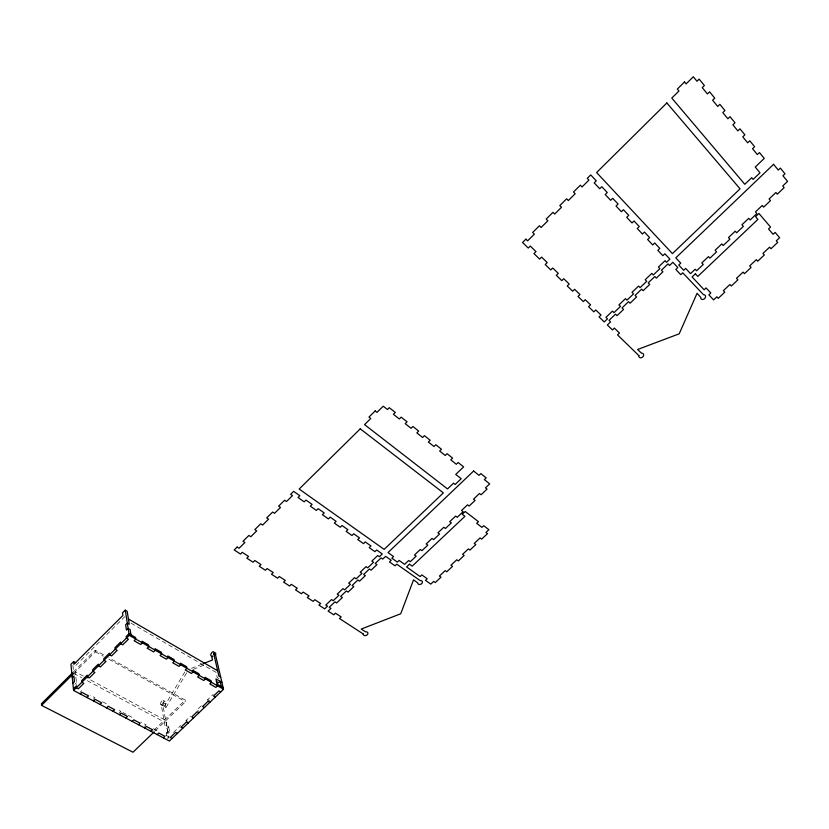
<?xml version="1.0" encoding="UTF-8"?>
<svg xmlns="http://www.w3.org/2000/svg" width="829" height="829" viewBox="0 0 829 829"><rect width="100%" height="100%" fill="white"/><g stroke="black" fill="none" stroke-linecap="round" stroke-linejoin="round"><path stroke-width="0.62" stroke-dasharray="4.14 3.11" d="M186.649 672.806L165.873 707.728L164.09 706.754L163.417 702.567A2.404 1.181 -60.1 0 0 163.023 700.37A2.404 1.181 -60.1 0 0 160.826 702.484A2.404 1.181 -60.1 0 0 161.22 704.702L165.323 727.458L167.137 728.422L168.722 726.898L166.909 725.935L165.323 727.458M165.873 707.728L165.189 703.541A2.404 1.181 -60.1 0 0 164.795 701.334A2.404 1.181 -60.1 0 0 162.598 703.458A2.404 1.181 -60.1 0 0 162.992 705.666L168.898 738.287M164.09 706.754L184.898 671.811M75.864 665.355L124.837 616.6M73.356 671.987L95.242 650.226L104.236 655.221M73.522 673.604L95.439 651.822L95.242 650.226M74.848 684.308L76.486 682.692M80.092 692.308L81.729 690.692M93.314 699.303L94.952 697.697L90.558 695.365M119.241 713.013L120.868 711.437L116.588 709.168M144.484 726.37L146.101 724.815L140.899 722.049M153.935 730.214L185.209 700.101L108.734 657.708M155.127 730.95L185.52 701.697L185.209 700.101M166.287 732.919L167.883 731.385L169.707 732.349L168.111 733.883L166.287 732.919L167.075 737.323M167.271 738.421L169.054 736.712M173.51 732.442L180.66 725.593M186.37 722.08L186.048 720.432L190.546 716.121M201.364 705.759L196.846 710.08L198.659 711.085M208.058 701.303L207.706 699.686L213.157 694.464M191.416 668.381L201.965 664.184M193.167 669.386L203.716 665.2M161.22 704.702L163.064 705.655M102.578 701.738L107.988 704.609M122.982 712.557L126.174 714.246M128.288 715.375L133.562 718.163M153.334 728.65L158.474 731.375M165.676 735.188L168.867 736.888L165.945 720.536L87.801 678.495M83.273 676.06L75.346 671.801L76.952 687.106M73.729 673.407L81.656 677.666M87.325 680.702L164.37 722.059M160.909 704.609L162.691 705.583M186.048 720.432L187.862 721.417M163.365 702.681L165.137 703.655M163.323 700.453L165.095 701.417M95.439 651.822L103.314 656.185M108.951 659.304L185.52 701.697M207.706 699.686L209.509 700.692M219.022 678.599L217.239 677.573L216.027 672.34L130.101 622.62M168.722 726.898L169.707 732.349M72.9 665.366L73.905 675.158"/><path stroke-width="1.24" d="M220.649 677.034L218.866 676.008L213.768 653.874A2.414 1.223 -58.8 0 0 213.271 651.739A2.414 1.223 -58.8 0 0 211.032 653.915A2.414 1.223 -58.8 0 0 211.519 656.05L212.514 659.977L203.136 663.718M75.574 662.703L73.615 661.635L70.931 664.309L73.584 690.453L169.385 741.043L223.519 689.251L215.519 654.9A2.404 1.223 -58.8 0 0 214.628 652.848M130.961 634.859L130.101 629.532L128.132 628.403L126.454 630.061L125.625 624.786L127.293 623.118L129.262 624.258L127.179 611.294L125.241 610.154L122.495 612.9L122.889 615.47L73.895 664.288L73.615 661.635M72.444 672.899L41.45 703.728L41.564 705.375L133.013 752.235L154.204 731.841M41.564 705.375L72.61 674.516M72.299 677.77L73.926 676.153L74.486 681.625L72.848 683.251M73.408 688.785L76.154 686.06L76.33 687.728L78.34 688.795L83.843 683.345L81.843 682.277L81.656 680.609L87.169 675.148L87.356 676.806L89.366 677.884L94.9 672.412L92.9 671.324L92.703 669.677L98.236 664.184L98.444 665.822L100.444 666.92L106.008 661.418L104.008 660.319L103.801 658.682L109.366 653.159L109.594 654.786L111.583 655.894L117.179 650.361L115.19 649.252L114.951 647.625L120.557 642.081L120.796 643.698L122.785 644.817L128.402 639.252L126.422 638.123L126.174 636.517L128.982 633.729L135.562 637.491L135.821 639.097L134.132 640.765L140.681 644.506L142.36 642.838L142.091 641.231L148.578 644.941L148.857 646.558L147.179 648.205L153.634 651.895L155.313 650.247L155.023 648.641L161.417 652.299L161.717 653.915L160.049 655.552L166.411 659.179L168.09 657.552L167.779 655.936L174.09 659.552L174.411 661.169L172.743 662.796L179.023 666.381L180.691 664.754L180.37 663.148L186.598 666.713L186.929 668.329L185.271 669.936L191.468 673.48L193.136 671.873L192.794 670.257L198.939 673.78L199.292 675.397L197.634 676.992L203.758 680.485L205.405 678.889L205.053 677.283L211.126 680.754L211.488 682.36L209.83 683.946L215.872 687.396L217.519 685.821L215.923 678.878L221.892 682.308M73.584 690.453L129.241 635.335L125.241 610.154M80.268 693.987L81.916 692.36L88.558 695.873L86.91 697.49M93.511 700.971L95.148 699.365L101.698 702.826L100.06 704.432M106.578 707.873L108.205 706.277L114.671 709.697L113.045 711.292M119.469 714.681L121.096 713.095L127.479 716.474L125.853 718.059M132.194 721.406L133.821 719.831L140.111 723.168L138.495 724.733M144.754 728.038L146.37 726.473L152.588 729.769L150.971 731.323M157.147 734.587L158.764 733.033L164.898 736.287L163.292 737.831M172.059 738.484L170.235 737.52L175.603 732.38L177.427 733.354M182.794 728.214L180.981 727.24L186.37 722.08L188.183 723.064M193.582 717.893L191.768 716.898L197.188 711.717L198.991 712.712M204.421 707.52L202.618 706.515L208.058 701.303L209.861 702.318M215.312 697.096L213.519 696.08L218.98 690.847L220.783 691.863M217.157 684.205L223.146 687.635M129.241 635.335L223.519 689.251M216.379 681.656L218.473 682.847L220.099 681.283L221.353 686.609M128.422 619.035L217.644 670.785M213.716 653.988L215.467 655.014M212.701 656.796A2.404 1.223 -58.8 0 1 212.525 656.008M363.237 633.988L363.216 634.081A2.425 1.813 -21.9 0 0 365.537 635.594A2.425 1.813 -21.9 0 0 367.921 633.356A2.425 1.813 -21.9 0 0 365.599 631.843L361.206 629.076L400.739 613.761L413.536 579.823L417.712 582.88A2.446 1.855 -24.8 0 0 419.982 584.476A2.446 1.855 -24.8 0 0 422.417 582.186A2.446 1.855 -24.8 0 0 420.148 580.59L396.749 564.176L395.008 565.824L389.464 561.917L391.215 560.269L385.64 556.332L382.729 559.098L381.05 557.917L375.226 563.461L376.915 564.632L371.123 570.155L369.433 568.984L363.641 574.497L365.34 575.658L359.568 581.15L357.869 579.999L352.118 585.481L353.817 586.631L348.076 592.093L346.377 590.953L340.646 596.403L342.356 597.543L336.647 602.973L334.937 601.854L329.237 607.274L330.947 608.403L328.108 611.108L333.797 614.807L335.496 613.191L341.154 616.88L339.455 618.496L363.237 633.988M638.879 355.641L638.848 355.765A2.632 2.052 -39.6 0 0 640.931 357.786A2.632 2.052 -39.6 0 0 643.636 355.237A2.632 2.052 -39.6 0 0 641.553 353.216L637.594 349.496L679.2 333.818L697.065 293.29L700.754 297.352A2.694 2.083 -43.4 0 0 702.774 299.487A2.694 2.083 -43.4 0 0 705.541 296.875A2.694 2.083 -43.4 0 0 703.52 294.73L682.744 272.793L680.764 274.679L675.832 269.456L677.821 267.56L672.868 262.285L669.552 265.467L668.05 263.881L661.428 270.223L662.92 271.798L656.319 278.119L654.817 276.554L648.216 282.855L649.729 284.42L643.159 290.699L641.646 289.155L635.087 295.425L636.599 296.969L630.071 303.217L628.548 301.683L622.019 307.932L623.553 309.445L617.045 315.662L615.512 314.15L609.025 320.357L610.569 321.87L607.336 324.958L612.455 329.942L614.382 328.087L619.46 333.04L617.532 334.885L638.879 355.641M525.907 239.156L522.539 242.493L528.27 248.058L530.291 246.078L535.969 251.612L533.959 253.591L539.606 259.083L541.606 257.114L547.213 262.575L545.213 264.534L550.777 269.943L552.767 267.995L558.29 273.383L556.3 275.321L561.782 280.648L563.761 278.72L569.202 284.026L567.223 285.943L572.621 291.197L574.601 289.29L579.958 294.513L577.989 296.419L583.315 301.601L585.284 299.704L590.559 304.854L588.6 306.74L593.854 311.849L595.813 309.973L601.015 315.051L599.066 316.916L604.248 321.953L607.481 318.854L605.937 317.341L612.434 311.113L613.978 312.637L620.486 306.398L618.952 304.875L625.481 298.616L627.014 300.15L633.563 293.88L632.03 292.336L638.599 286.046L640.123 287.601L646.703 281.3L645.19 279.736L651.791 273.404L653.304 274.979L659.915 268.648L658.413 267.062L665.055 260.7L666.557 262.296L669.884 259.104L664.868 253.778L662.868 255.695L657.811 250.337L659.822 248.41L654.734 243.001L652.724 244.938L647.604 239.508L649.615 237.56L644.454 232.068L642.434 234.027L637.232 228.514L639.263 226.545L634.03 220.98L631.999 222.949L626.714 217.353L628.755 215.364L623.439 209.716L621.398 211.716L616.04 206.038L618.092 204.027L612.704 198.297L610.641 200.307L605.211 194.546L607.263 192.515L601.792 186.701L599.73 188.732L594.217 182.877L596.279 180.836L590.725 174.919L587.274 178.349L588.942 180.121L582.051 186.939L580.373 185.178L573.492 191.996L575.181 193.748L568.331 200.535L566.642 198.794L559.803 205.571L561.492 207.302L554.684 214.048L552.984 212.328L546.187 219.063L547.886 220.773L541.119 227.478L539.41 225.778L532.643 232.472L534.363 234.172L527.627 240.835L525.907 239.156M684.516 81.978L677.345 89.086L678.941 91.003L671.791 98.081L744.805 184.287L751.685 177.696L753.115 179.406L760.006 172.805L755.229 167.064L764.245 158.412L759.457 152.588L757.374 154.588L752.545 148.733L754.639 146.712L749.789 140.795L747.685 142.826L742.784 136.868L744.888 134.837L739.965 128.827L737.851 130.878L732.877 124.837L735.002 122.775L729.997 116.682L727.872 118.754L722.826 112.62L724.95 110.537L719.873 104.35L717.738 106.444L712.619 100.216L714.753 98.123L709.593 91.832L707.448 93.946L702.246 87.625L704.401 85.501L699.168 79.128L697.002 81.252L693.313 76.765L686.111 83.895L684.516 81.978M666.858 102.962L596.611 172.536L672.433 253.622L740.059 188.836L666.858 102.962M237.135 547.057L234.203 549.948L240.524 554.062L242.275 552.332L248.555 556.435L246.804 558.155L253.042 562.217L254.793 560.508L260.98 564.549L259.239 566.248L265.384 570.259L267.125 568.559L273.238 572.549L271.497 574.238L277.56 578.186L279.3 576.507L285.321 580.435L283.591 582.113L289.58 586.01L291.311 584.341L297.248 588.227L295.528 589.885L301.435 593.73L303.155 592.082L309.02 595.906L307.3 597.554L313.134 601.357L314.844 599.709L320.626 603.491L318.916 605.118L324.667 608.869L327.517 606.154L325.797 605.035L331.507 599.585L333.217 600.724L338.937 595.274L337.227 594.134L342.957 588.663L344.667 589.802L350.418 584.331L348.708 583.181L354.47 577.678L356.169 578.839L361.952 573.336L360.252 572.165L366.045 566.642L367.734 567.813L373.547 562.28L371.848 561.098L377.672 555.544L379.361 556.736L382.273 553.959L376.646 549.979L374.895 551.648L369.216 547.658L370.977 545.969L365.268 541.938L363.506 543.627L357.755 539.575L359.517 537.886L353.734 533.793L351.962 535.503L346.128 531.389L347.9 529.679L342.035 525.534L340.263 527.254L334.356 523.089L336.128 521.368L330.191 517.161L328.398 518.902L322.408 514.674L324.201 512.933L318.17 508.674L316.377 510.426L310.305 506.146L312.098 504.395L305.984 500.074L304.181 501.835L298.025 497.493L299.829 495.721L293.632 491.348L290.616 494.312L292.482 495.628L286.482 501.545L284.616 500.239L278.627 506.146L280.492 507.441L274.523 513.327L272.648 512.032L266.689 517.907L268.575 519.192L262.627 525.047L260.752 523.773L254.824 529.617L256.71 530.881L250.804 536.705L248.907 535.441L243.011 541.254L244.907 542.508L239.032 548.29L237.135 547.057M375.185 410.925L368.946 417.07L370.76 418.49L364.553 424.614L447.525 488.923L453.536 483.183L455.183 484.457L461.204 478.716L455.743 474.406L463.629 466.882L458.147 462.52L456.323 464.261L450.8 459.877L452.624 458.116L447.069 453.691L445.235 455.453L439.639 451.007L441.474 449.235L435.836 444.748L434.002 446.53L428.324 442.012L430.168 440.23L424.448 435.681L422.603 437.474L416.842 432.904L418.697 431.101L412.904 426.479L411.049 428.292L405.205 423.65L407.07 421.837L401.195 417.153L399.329 418.977L393.412 414.272L395.278 412.438L389.319 407.692L387.444 409.536L383.247 406.2L376.998 412.355L375.185 410.925M360.263 428.842L299.155 489.048L384.148 549.368L443.37 492.882L360.263 428.842M773.571 164.329L675.801 257.86L680.754 263.156L678.754 265.052L683.676 270.295L685.666 268.409L690.547 273.622L695.168 269.228L696.629 270.782L703.251 264.492L701.8 262.928L708.443 256.607L709.893 258.192L716.546 251.871L715.106 250.275L721.79 243.923L723.22 245.529L729.914 239.166L728.484 237.56L735.209 231.177L736.629 232.794L743.354 226.4L741.945 224.773L748.691 218.348L750.11 219.986L756.877 213.561L755.468 211.913L762.255 205.457L763.664 207.115L770.462 200.649L769.074 198.981L775.903 192.494L777.291 194.162L784.13 187.665L782.742 185.986L787.55 181.416L782.928 175.758L784.99 173.789L780.338 168.09L778.265 170.069L773.571 164.329M473.628 471.027L388.013 552.57L393.578 556.528L391.837 558.186L397.371 562.103L399.112 560.456L404.614 564.352L408.676 560.508L410.324 561.679L416.137 556.176L414.5 555.005L420.324 549.482L421.961 550.663L427.805 545.14L426.179 543.948L432.033 538.404L433.66 539.596L439.536 534.042L437.919 532.84L443.805 527.265L445.422 528.477L451.328 522.892L449.712 521.669L455.639 516.073L457.245 517.296L463.183 511.68L461.577 510.446L467.525 504.82L469.131 506.053L475.09 500.415L473.494 499.172L479.473 493.504L481.069 494.768L487.058 489.089L485.473 487.835L489.68 483.846L484.364 479.608L486.177 477.887L480.83 473.608L479.017 475.328L473.628 471.027M695.396 273.819L692.091 276.948L704.111 289.777L706.08 287.922L710.816 293L708.857 294.844L713.572 299.88L716.836 296.813L718.235 298.326L724.774 292.181L723.375 290.668L729.924 284.502L731.323 286.026L737.893 279.85L736.494 278.316L743.085 272.119L744.473 273.663L751.074 267.456L749.696 265.902L756.317 259.664L757.696 261.228L764.338 254.99L762.96 253.415L769.623 247.156L770.991 248.731L777.664 242.451L776.307 240.866L779.654 237.726L775.105 232.4L773.094 234.296L768.514 228.949L770.524 227.042L758.949 213.478L755.561 216.69L757.893 219.416L697.811 276.409L695.396 273.819M409.464 564.207L406.573 566.943L420.116 576.549L421.847 574.922L427.204 578.725L425.474 580.341L430.8 584.113L433.671 581.43L435.256 582.559L441.007 577.181L439.422 576.041L445.183 570.642L446.769 571.782L452.541 566.373L450.966 565.223L456.758 559.793L458.333 560.953L464.136 555.513L462.572 554.352L468.395 548.902L469.96 550.062L475.794 544.601L474.229 543.43L480.084 537.948L481.649 539.13L487.504 533.638L485.949 532.446L488.892 529.69L483.69 525.69L481.929 527.358L476.696 523.337L478.457 521.669L465.224 511.483L462.261 514.291L464.924 516.332L412.189 566.145L409.464 564.207"/></g></svg>
